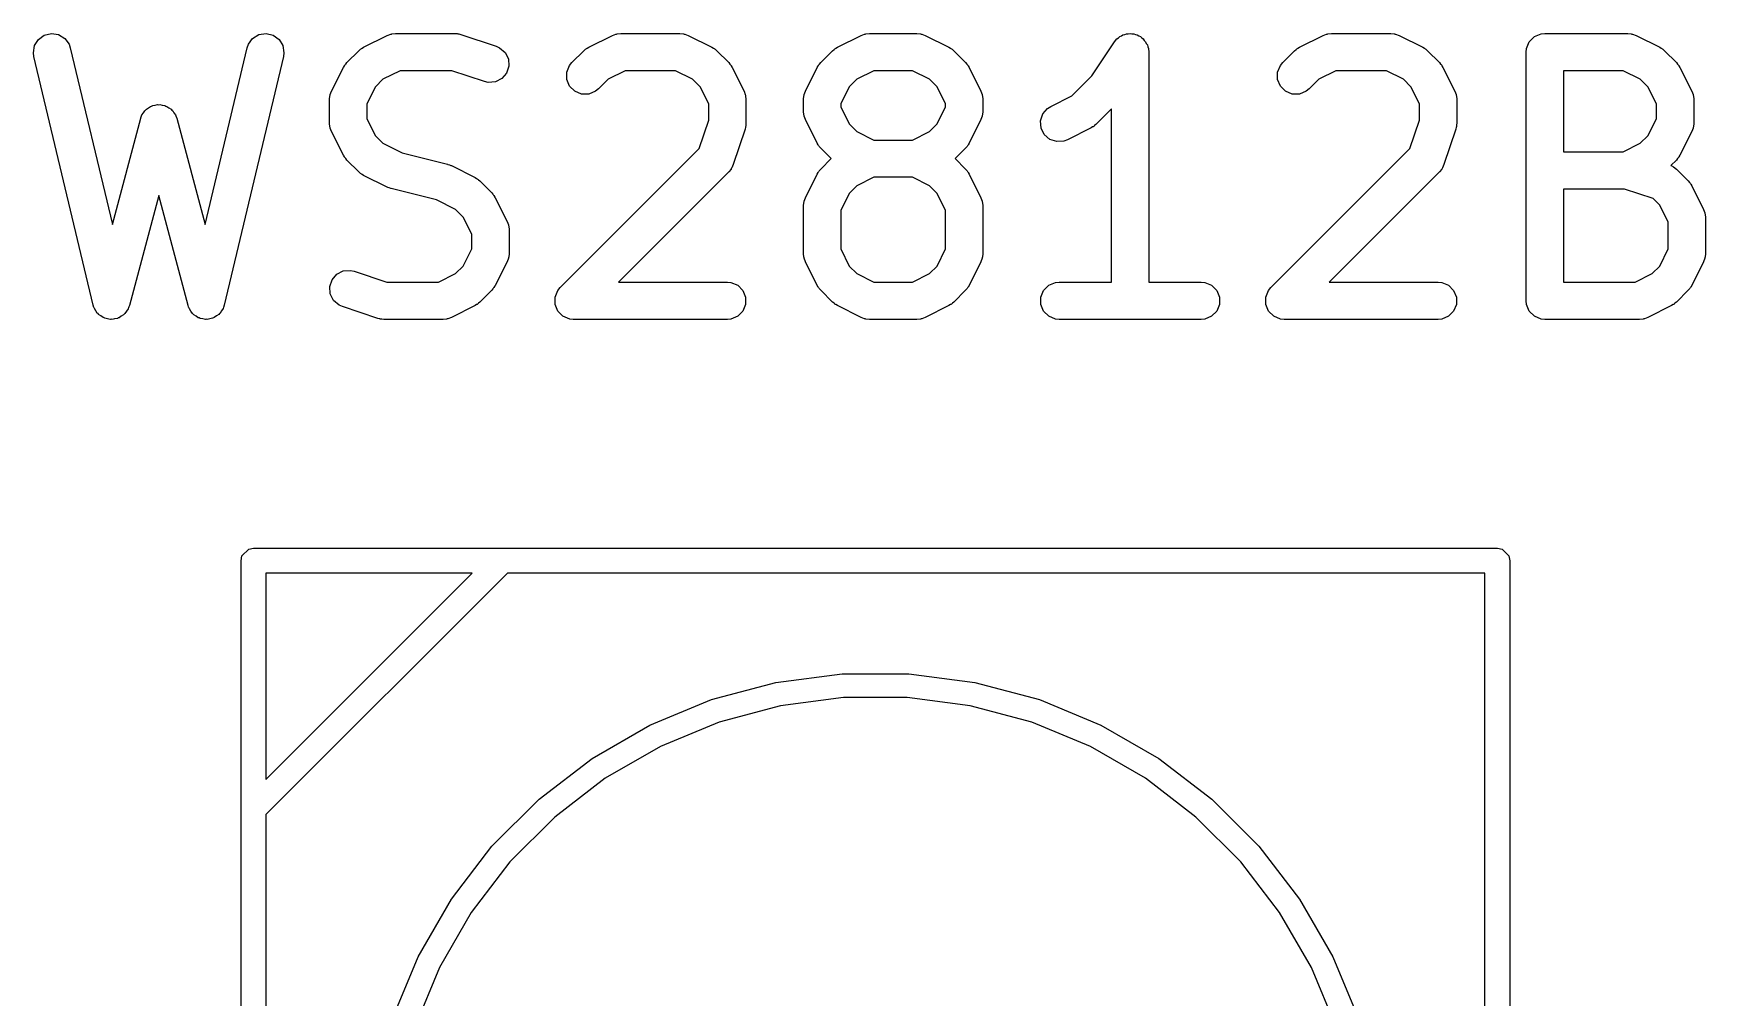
# Model space of a CAD drawing. Header units: millimetres. Extents: x 73 to 176, y -160 to -92.
# Drawn here: x 73.44 to 80.16, y -96.19 to -92.31 of the extents above; entities that cross this region are included whole.
import ezdxf

# ---------------------------------------------------------------- set-up
doc = ezdxf.new("R2010")
doc.units = ezdxf.units.MM
doc.layers.add('F.Fab', color=9, linetype='CONTINUOUS', true_color=0xafafaf)

msp = doc.modelspace()

# ---------------------------------------------------------------- linework, layer by layer
at = {"layer": 'F.Fab', "linetype": 'CONTINUOUS'}
for p, q in [((73.445161, -92.360728), (73.460497, -92.335806)), ((73.460497, -92.335806), (73.484204, -92.318649)), ((73.484204, -92.318649), (73.512672, -92.311871)), ((73.512672, -92.311871), (73.541567, -92.316504)), ((73.541567, -92.316504), (73.566489, -92.33184)), ((73.566489, -92.33184), (73.583646, -92.355547)), ((74.304449, -92.355547), (74.321606, -92.33184)), ((74.321606, -92.33184), (74.346528, -92.316504)), ((74.346528, -92.316504), (74.375423, -92.311871)), ((74.375423, -92.311871), (74.403891, -92.31865)), ((74.403891, -92.31865), (74.427598, -92.335806)), ((74.427598, -92.335806), (74.442934, -92.360728)), ((74.767649, -92.367356), (74.862887, -92.319737)), ((74.862887, -92.319737), (74.876618, -92.314482)), ((74.876618, -92.314482), (74.879307, -92.31429)), ((74.879307, -92.31429), (74.881796, -92.31326)), ((74.881796, -92.31326), (74.896428, -92.311819)), ((74.896428, -92.311819), (75.134523, -92.311819)), ((75.134523, -92.311819), (75.141928, -92.312548)), ((75.141928, -92.312548), (75.143903, -92.312408)), ((75.143903, -92.312408), (75.1465, -92.312998)), ((75.1465, -92.312998), (75.149155, -92.31326)), ((75.149155, -92.31326), (75.150986, -92.314018)), ((75.150986, -92.314018), (75.15824, -92.315668)), ((75.15824, -92.315668), (75.301097, -92.363287)), ((75.672411, -92.367356), (75.767649, -92.319737)), ((75.767649, -92.319737), (75.78138, -92.314482)), ((75.78138, -92.314482), (75.784069, -92.31429)), ((75.784069, -92.31429), (75.786558, -92.31326)), ((75.786558, -92.31326), (75.80119, -92.311819)), ((75.80119, -92.311819), (76.039285, -92.311819)), ((76.039285, -92.311819), (76.053917, -92.31326)), ((76.053917, -92.31326), (76.056406, -92.314291)), ((76.056406, -92.314291), (76.059094, -92.314482)), ((76.059094, -92.314482), (76.072826, -92.319737)), ((76.072826, -92.319737), (76.168064, -92.367356)), ((76.672411, -92.367356), (76.767649, -92.319737)), ((76.767649, -92.319737), (76.78138, -92.314482)), ((76.78138, -92.314482), (76.784069, -92.31429)), ((76.784069, -92.31429), (76.786558, -92.31326)), ((76.786558, -92.31326), (76.80119, -92.311819)), ((76.80119, -92.311819), (76.991666, -92.311819)), ((76.991666, -92.311819), (77.006298, -92.31326)), ((77.006298, -92.31326), (77.008787, -92.314291)), ((77.008787, -92.314291), (77.011475, -92.314482)), ((77.011475, -92.314482), (77.025207, -92.319737)), ((77.025207, -92.319737), (77.120445, -92.367356)), ((77.695285, -92.481896), (77.786405, -92.345216)), ((77.786405, -92.345216), (77.786439, -92.345173)), ((77.786439, -92.345173), (77.786449, -92.345151)), ((77.786449, -92.345151), (77.7865, -92.345099)), ((77.7865, -92.345099), (77.795721, -92.333841)), ((77.795721, -92.333841), (77.80189, -92.329709)), ((77.80189, -92.329709), (77.807141, -92.324459)), ((77.807141, -92.324459), (77.81393, -92.321646)), ((77.81393, -92.321646), (77.820036, -92.317558)), ((77.820036, -92.317558), (77.827316, -92.316101)), ((77.827316, -92.316101), (77.834177, -92.31326)), ((77.834177, -92.31326), (77.841525, -92.31326)), ((77.841525, -92.31326), (77.84873, -92.311819)), ((77.84873, -92.311819), (77.856014, -92.31326)), ((77.856014, -92.31326), (77.863441, -92.31326)), ((77.863441, -92.31326), (77.870229, -92.316072)), ((77.870229, -92.316072), (77.877438, -92.317498)), ((77.877438, -92.317498), (77.883617, -92.321617)), ((77.883617, -92.321617), (77.890477, -92.324459)), ((77.890477, -92.324459), (77.89567, -92.329652)), ((77.89567, -92.329652), (77.901787, -92.33373)), ((77.901787, -92.33373), (77.90592, -92.339902)), ((77.90592, -92.339902), (77.911169, -92.345151)), ((77.911169, -92.345151), (77.91398, -92.351938)), ((78.529554, -92.367356), (78.624792, -92.319737)), ((78.624792, -92.319737), (78.638523, -92.314482)), ((78.638523, -92.314482), (78.641212, -92.31429)), ((78.641212, -92.31429), (78.643701, -92.31326)), ((78.643701, -92.31326), (78.658333, -92.311819)), ((78.658333, -92.311819), (78.896428, -92.311819)), ((78.896428, -92.311819), (78.91106, -92.31326)), ((78.91106, -92.31326), (78.913549, -92.314291)), ((78.913549, -92.314291), (78.916237, -92.314482)), ((78.916237, -92.314482), (78.929969, -92.319737)), ((78.929969, -92.319737), (79.025207, -92.367356)), ((79.441917, -92.372187), (79.453116, -92.345151)), ((79.453116, -92.345151), (79.473808, -92.324459)), ((79.473808, -92.324459), (79.500844, -92.31326)), ((79.500844, -92.31326), (79.515476, -92.311819)), ((79.515476, -92.311819), (79.848809, -92.311819)), ((79.848809, -92.311819), (79.863441, -92.31326)), ((79.863441, -92.31326), (79.86593, -92.314291)), ((79.86593, -92.314291), (79.868618, -92.314482)), ((79.868618, -92.314482), (79.88235, -92.319737)), ((79.88235, -92.319737), (79.977588, -92.367356)), ((73.440528, -92.389623), (73.445161, -92.360728)), ((73.442516, -92.404191), (73.440528, -92.389623)), ((73.680611, -93.404191), (73.442516, -92.404191)), ((73.583646, -92.355547), (73.588436, -92.369447)), ((73.588436, -92.369447), (73.757687, -93.080303)), ((74.130406, -93.080303), (74.299659, -92.369448)), ((74.445579, -92.404191), (74.207483, -93.404191)), ((74.299659, -92.369448), (74.304449, -92.355547)), ((74.442934, -92.360728), (74.447567, -92.389623)), ((74.447567, -92.389623), (74.445579, -92.404191)), ((74.700538, -92.429024), (74.748157, -92.381405)), ((74.748157, -92.381405), (74.753906, -92.376686)), ((74.753906, -92.376686), (74.755206, -92.375188)), ((74.755206, -92.375188), (74.757465, -92.373766)), ((74.757465, -92.373766), (74.759522, -92.372078)), ((74.759522, -92.372078), (74.761349, -92.37132)), ((74.761349, -92.37132), (74.767649, -92.367356)), ((75.301097, -92.363287), (75.314522, -92.369281)), ((75.314522, -92.369281), (75.336629, -92.388455)), ((75.336629, -92.388455), (75.349716, -92.414628)), ((75.349716, -92.414628), (75.351791, -92.443818)), ((75.6053, -92.429024), (75.652919, -92.381405)), ((75.652919, -92.381405), (75.658668, -92.376686)), ((75.658668, -92.376686), (75.659968, -92.375188)), ((75.659968, -92.375188), (75.662227, -92.373766)), ((75.662227, -92.373766), (75.664284, -92.372078)), ((75.664284, -92.372078), (75.666111, -92.37132)), ((75.666111, -92.37132), (75.672411, -92.367356)), ((76.168064, -92.367356), (76.174363, -92.37132)), ((76.174363, -92.37132), (76.176191, -92.372078)), ((76.176191, -92.372078), (76.178247, -92.373766)), ((76.178247, -92.373766), (76.180507, -92.375188)), ((76.180507, -92.375188), (76.181806, -92.376686)), ((76.181806, -92.376686), (76.187556, -92.381405)), ((76.187556, -92.381405), (76.235175, -92.429024)), ((76.6053, -92.429024), (76.652919, -92.381405)), ((76.652919, -92.381405), (76.658668, -92.376686)), ((76.658668, -92.376686), (76.659968, -92.375188)), ((76.659968, -92.375188), (76.662227, -92.373766)), ((76.662227, -92.373766), (76.664284, -92.372078)), ((76.664284, -92.372078), (76.666111, -92.37132)), ((76.666111, -92.37132), (76.672411, -92.367356)), ((77.120445, -92.367356), (77.126744, -92.37132)), ((77.126744, -92.37132), (77.128572, -92.372078)), ((77.128572, -92.372078), (77.130628, -92.373766)), ((77.130628, -92.373766), (77.132888, -92.375188)), ((77.132888, -92.375188), (77.134187, -92.376686)), ((77.134187, -92.376686), (77.139937, -92.381405)), ((77.139937, -92.381405), (77.187556, -92.429024)), ((77.91398, -92.351938), (77.91807, -92.358045)), ((77.91807, -92.358045), (77.919526, -92.365326)), ((77.919526, -92.365326), (77.922368, -92.372187)), ((77.922368, -92.372187), (77.923793, -92.386663)), ((77.923793, -92.386663), (77.923809, -92.38674)), ((77.923809, -92.38674), (77.923803, -92.386766)), ((77.923803, -92.386766), (77.923809, -92.386819)), ((77.923809, -92.386819), (77.923809, -93.311819)), ((78.462443, -92.429024), (78.510062, -92.381405)), ((78.510062, -92.381405), (78.515811, -92.376686)), ((78.515811, -92.376686), (78.517111, -92.375188)), ((78.517111, -92.375188), (78.51937, -92.373766)), ((78.51937, -92.373766), (78.521427, -92.372078)), ((78.521427, -92.372078), (78.523254, -92.37132)), ((78.523254, -92.37132), (78.529554, -92.367356)), ((79.025207, -92.367356), (79.031506, -92.37132)), ((79.031506, -92.37132), (79.033334, -92.372078)), ((79.033334, -92.372078), (79.03539, -92.373766)), ((79.03539, -92.373766), (79.03765, -92.375188)), ((79.03765, -92.375188), (79.038949, -92.376686)), ((79.038949, -92.376686), (79.044699, -92.381405)), ((79.044699, -92.381405), (79.092318, -92.429024)), ((79.440476, -92.386819), (79.441917, -92.372187)), ((79.440476, -93.386819), (79.440476, -92.386819)), ((79.977588, -92.367356), (79.983887, -92.37132)), ((79.983887, -92.37132), (79.985715, -92.372078)), ((79.985715, -92.372078), (79.987771, -92.373766)), ((79.987771, -92.373766), (79.990031, -92.375188)), ((79.990031, -92.375188), (79.99133, -92.376686)), ((79.99133, -92.376686), (79.99708, -92.381405)), ((79.99708, -92.381405), (80.044699, -92.429024)), ((74.63887, -92.543754), (74.686489, -92.448516)), ((74.686489, -92.448516), (74.690453, -92.442216)), ((74.690453, -92.442216), (74.691211, -92.440389)), ((74.691211, -92.440389), (74.692899, -92.438332)), ((74.692899, -92.438332), (74.694321, -92.436073)), ((74.694321, -92.436073), (74.695819, -92.434773)), ((74.695819, -92.434773), (74.700538, -92.429024)), ((74.914133, -92.461819), (74.845617, -92.496077)), ((75.122353, -92.461819), (74.914133, -92.461819)), ((75.253662, -92.505589), (75.122353, -92.461819)), ((75.342537, -92.47158), (75.323363, -92.493688)), ((75.351791, -92.443818), (75.342537, -92.47158)), ((75.584774, -92.467426), (75.595973, -92.440389)), ((75.584774, -92.496688), (75.584774, -92.467426)), ((75.595973, -92.440389), (75.6053, -92.429024)), ((75.818895, -92.461819), (75.750379, -92.496077)), ((76.02158, -92.461819), (75.818895, -92.461819)), ((76.090096, -92.496077), (76.02158, -92.461819)), ((76.235175, -92.429024), (76.239893, -92.434773)), ((76.239893, -92.434773), (76.241392, -92.436073)), ((76.241392, -92.436073), (76.242813, -92.438332)), ((76.242813, -92.438332), (76.244502, -92.440389)), ((76.244502, -92.440389), (76.245259, -92.442216)), ((76.245259, -92.442216), (76.249224, -92.448516)), ((76.249224, -92.448516), (76.296843, -92.543754)), ((76.543632, -92.543754), (76.591251, -92.448516)), ((76.591251, -92.448516), (76.595215, -92.442216)), ((76.595215, -92.442216), (76.595973, -92.440389)), ((76.595973, -92.440389), (76.597661, -92.438332)), ((76.597661, -92.438332), (76.599083, -92.436073)), ((76.599083, -92.436073), (76.600581, -92.434773)), ((76.600581, -92.434773), (76.6053, -92.429024)), ((76.818895, -92.461819), (76.750379, -92.496077)), ((76.973961, -92.461819), (76.818895, -92.461819)), ((77.042477, -92.496077), (76.973961, -92.461819)), ((77.187556, -92.429024), (77.192274, -92.434773)), ((77.192274, -92.434773), (77.193773, -92.436073)), ((77.193773, -92.436073), (77.195194, -92.438332)), ((77.195194, -92.438332), (77.196883, -92.440389)), ((77.196883, -92.440389), (77.19764, -92.442216)), ((77.19764, -92.442216), (77.201605, -92.448516)), ((77.201605, -92.448516), (77.249224, -92.543754)), ((77.613906, -92.563275), (77.695285, -92.481896)), ((78.441917, -92.467426), (78.453116, -92.440389)), ((78.441917, -92.496688), (78.441917, -92.467426)), ((78.453116, -92.440389), (78.462443, -92.429024)), ((78.676038, -92.461819), (78.607522, -92.496077)), ((78.878723, -92.461819), (78.676038, -92.461819)), ((78.947239, -92.496077), (78.878723, -92.461819)), ((79.092318, -92.429024), (79.097036, -92.434773)), ((79.097036, -92.434773), (79.098535, -92.436073)), ((79.098535, -92.436073), (79.099956, -92.438332)), ((79.099956, -92.438332), (79.101645, -92.440389)), ((79.101645, -92.440389), (79.102402, -92.442216)), ((79.102402, -92.442216), (79.106367, -92.448516)), ((79.106367, -92.448516), (79.153986, -92.543754)), ((79.831104, -92.461819), (79.590476, -92.461819)), ((79.590476, -92.461819), (79.590476, -92.788009)), ((79.89962, -92.496077), (79.831104, -92.461819)), ((80.044699, -92.429024), (80.049417, -92.434773)), ((80.049417, -92.434773), (80.050916, -92.436073)), ((80.050916, -92.436073), (80.052337, -92.438332)), ((80.052337, -92.438332), (80.054026, -92.440389)), ((80.054026, -92.440389), (80.054783, -92.442216)), ((80.054783, -92.442216), (80.058748, -92.448516)), ((80.058748, -92.448516), (80.106367, -92.543754)), ((74.633615, -92.557486), (74.63887, -92.543754)), ((74.81521, -92.526484), (74.780952, -92.595)), ((74.845617, -92.496077), (74.81521, -92.526484)), ((75.267999, -92.508849), (75.253662, -92.505589)), ((75.297189, -92.506774), (75.267999, -92.508849)), ((75.323363, -92.493688), (75.297189, -92.506774)), ((75.595973, -92.523725), (75.584774, -92.496688)), ((75.616665, -92.544417), (75.595973, -92.523725)), ((75.643702, -92.555616), (75.616665, -92.544417)), ((75.700001, -92.544417), (75.672964, -92.555616)), ((75.711366, -92.53509), (75.700001, -92.544417)), ((75.750379, -92.496077), (75.711366, -92.53509)), ((76.120503, -92.526484), (76.090096, -92.496077)), ((76.154761, -92.595), (76.120503, -92.526484)), ((76.296843, -92.543754), (76.302098, -92.557485)), ((76.538377, -92.557486), (76.543632, -92.543754)), ((76.719972, -92.526484), (76.685714, -92.595)), ((76.750379, -92.496077), (76.719972, -92.526484)), ((77.072884, -92.526484), (77.042477, -92.496077)), ((77.107142, -92.595), (77.072884, -92.526484)), ((77.249224, -92.543754), (77.254479, -92.557485)), ((78.453116, -92.523725), (78.441917, -92.496688)), ((78.473808, -92.544417), (78.453116, -92.523725)), ((78.500845, -92.555616), (78.473808, -92.544417)), ((78.557144, -92.544417), (78.530107, -92.555616)), ((78.568509, -92.53509), (78.557144, -92.544417)), ((78.607522, -92.496077), (78.568509, -92.53509)), ((78.977646, -92.526484), (78.947239, -92.496077)), ((79.011904, -92.595), (78.977646, -92.526484)), ((79.153986, -92.543754), (79.159241, -92.557485)), ((79.930027, -92.526484), (79.89962, -92.496077)), ((79.964285, -92.595), (79.930027, -92.526484)), ((80.106367, -92.543754), (80.111622, -92.557485)), ((73.887718, -92.623015), (73.891575, -92.620062)), ((73.891575, -92.620062), (73.894529, -92.616204)), ((73.894529, -92.616204), (73.903096, -92.611243)), ((73.903096, -92.611243), (73.910956, -92.605228)), ((73.910956, -92.605228), (73.915648, -92.603976)), ((73.915648, -92.603976), (73.919854, -92.601542)), ((73.919854, -92.601542), (73.929671, -92.600237)), ((73.929671, -92.600237), (73.939232, -92.597688)), ((73.939232, -92.597688), (73.944044, -92.598327)), ((73.944044, -92.598327), (73.948863, -92.597687)), ((73.948863, -92.597687), (73.958433, -92.600239)), ((73.958433, -92.600239), (73.96824, -92.601542)), ((73.96824, -92.601542), (73.972441, -92.603974)), ((73.972441, -92.603974), (73.977138, -92.605227)), ((73.977138, -92.605227), (73.985, -92.611245)), ((73.985, -92.611245), (73.993565, -92.616204)), ((73.993565, -92.616204), (73.996517, -92.620061)), ((73.996517, -92.620061), (74.000376, -92.623015)), ((74.630952, -92.577295), (74.632393, -92.562663)), ((74.630952, -92.672533), (74.630952, -92.577295)), ((74.632393, -92.562663), (74.633424, -92.560173)), ((74.633424, -92.560173), (74.633615, -92.557486)), ((74.780952, -92.595), (74.780952, -92.654828)), ((75.672964, -92.555616), (75.643702, -92.555616)), ((76.154761, -92.660363), (76.154761, -92.595)), ((76.302098, -92.557485), (76.302289, -92.560174)), ((76.302289, -92.560174), (76.30332, -92.562663)), ((76.30332, -92.562663), (76.304761, -92.577295)), ((76.304761, -92.577295), (76.304761, -92.672533)), ((76.535714, -92.577295), (76.537155, -92.562663)), ((76.535714, -92.624914), (76.535714, -92.577295)), ((76.537155, -92.562663), (76.538186, -92.560173)), ((76.538186, -92.560173), (76.538377, -92.557486)), ((76.685714, -92.595), (76.685714, -92.607209)), ((76.685714, -92.607209), (76.719972, -92.675725)), ((77.072884, -92.675725), (77.107142, -92.607209)), ((77.107142, -92.607209), (77.107142, -92.595)), ((77.254479, -92.557485), (77.25467, -92.560174)), ((77.25467, -92.560174), (77.255701, -92.562663)), ((77.255701, -92.562663), (77.257142, -92.577295)), ((77.257142, -92.577295), (77.257142, -92.624914)), ((77.497938, -92.635391), (77.517111, -92.613283)), ((77.517111, -92.613283), (77.529554, -92.605451)), ((77.529554, -92.605451), (77.613906, -92.563275)), ((77.773809, -92.615504), (77.711366, -92.677947)), ((77.773809, -93.311819), (77.773809, -92.615504)), ((78.530107, -92.555616), (78.500845, -92.555616)), ((79.011904, -92.660363), (79.011904, -92.595)), ((79.159241, -92.557485), (79.159432, -92.560174)), ((79.159432, -92.560174), (79.160463, -92.562663)), ((79.160463, -92.562663), (79.161904, -92.577295)), ((79.161904, -92.577295), (79.161904, -92.672533)), ((79.964285, -92.654828), (79.964285, -92.595)), ((80.111622, -92.557485), (80.111813, -92.560174)), ((80.111813, -92.560174), (80.112844, -92.562663)), ((80.112844, -92.562663), (80.114285, -92.577295)), ((80.114285, -92.577295), (80.114285, -92.672533)), ((73.757687, -93.080303), (73.871579, -92.653208)), ((73.871579, -92.653208), (73.872864, -92.649779)), ((73.872864, -92.649779), (73.873056, -92.64834)), ((73.873056, -92.64834), (73.874045, -92.64663)), ((73.874045, -92.64663), (73.876742, -92.639441)), ((73.876742, -92.639441), (73.882759, -92.63158)), ((73.882759, -92.63158), (73.887718, -92.623015)), ((74.000376, -92.623015), (74.005337, -92.631583)), ((74.005337, -92.631583), (74.011352, -92.639442)), ((74.011352, -92.639442), (74.014046, -92.646626)), ((74.014046, -92.646626), (74.015038, -92.648339)), ((74.015038, -92.648339), (74.015229, -92.64978)), ((74.015229, -92.64978), (74.016515, -92.653208)), ((74.016515, -92.653208), (74.130406, -93.080303)), ((74.632393, -92.687165), (74.630952, -92.672533)), ((74.633424, -92.689654), (74.632393, -92.687165)), ((74.780952, -92.654828), (74.81521, -92.723344)), ((76.116589, -92.774876), (76.154761, -92.660363)), ((76.30332, -92.687165), (76.302561, -92.688995)), ((76.303581, -92.684511), (76.30332, -92.687165)), ((76.304172, -92.681914), (76.303581, -92.684511)), ((76.304761, -92.672533), (76.304031, -92.679939)), ((76.304031, -92.679939), (76.304172, -92.681914)), ((76.537155, -92.639546), (76.535714, -92.624914)), ((76.538186, -92.642035), (76.537155, -92.639546)), ((76.538377, -92.644723), (76.538186, -92.642035)), ((76.543632, -92.658455), (76.538377, -92.644723)), ((76.591251, -92.753693), (76.543632, -92.658455)), ((76.719972, -92.675725), (76.750379, -92.706132)), ((77.042477, -92.706132), (77.072884, -92.675725)), ((77.249224, -92.658455), (77.201605, -92.753693)), ((77.254479, -92.644724), (77.249224, -92.658455)), ((77.25467, -92.642034), (77.254479, -92.644724)), ((77.255701, -92.639546), (77.25467, -92.642034)), ((77.257142, -92.624914), (77.255701, -92.639546)), ((77.488684, -92.663152), (77.497938, -92.635391)), ((77.490758, -92.692342), (77.488684, -92.663152)), ((77.700001, -92.687274), (77.698173, -92.688031)), ((77.702057, -92.685585), (77.700001, -92.687274)), ((77.704317, -92.684164), (77.702057, -92.685585)), ((77.705616, -92.682665), (77.704317, -92.684164)), ((77.711366, -92.677947), (77.705616, -92.682665)), ((78.973732, -92.774876), (79.011904, -92.660363)), ((79.160463, -92.687165), (79.159704, -92.688995)), ((79.160724, -92.684511), (79.160463, -92.687165)), ((79.161315, -92.681914), (79.160724, -92.684511)), ((79.161904, -92.672533), (79.161174, -92.679939)), ((79.161174, -92.679939), (79.161315, -92.681914)), ((79.930027, -92.723344), (79.964285, -92.654828)), ((80.112844, -92.687165), (80.111813, -92.689653)), ((80.114285, -92.672533), (80.112844, -92.687165)), ((74.633615, -92.692342), (74.633424, -92.689654)), ((74.63887, -92.706074), (74.633615, -92.692342)), ((74.686489, -92.801312), (74.63887, -92.706074)), ((74.81521, -92.723344), (74.845617, -92.753751)), ((74.845617, -92.753751), (74.922604, -92.792244)), ((76.300912, -92.696251), (76.253293, -92.839107)), ((76.302561, -92.688995), (76.300912, -92.696251)), ((76.595215, -92.759992), (76.591251, -92.753693)), ((76.750379, -92.706132), (76.818895, -92.74039)), ((76.818895, -92.74039), (76.973961, -92.74039)), ((76.973961, -92.74039), (77.042477, -92.706132)), ((77.201605, -92.753693), (77.19764, -92.759992)), ((77.503845, -92.718517), (77.490758, -92.692342)), ((77.525953, -92.73769), (77.503845, -92.718517)), ((77.553714, -92.746944), (77.525953, -92.73769)), ((77.582904, -92.74487), (77.553714, -92.746944)), ((77.596636, -92.739615), (77.582904, -92.74487)), ((77.691874, -92.691996), (77.596636, -92.739615)), ((77.698173, -92.688031), (77.691874, -92.691996)), ((79.158055, -92.696251), (79.110436, -92.839107)), ((79.159704, -92.688995), (79.158055, -92.696251)), ((79.831104, -92.788009), (79.89962, -92.753751)), ((79.89962, -92.753751), (79.930027, -92.723344)), ((80.106367, -92.706074), (80.058748, -92.801312)), ((80.111622, -92.692343), (80.106367, -92.706074)), ((80.111813, -92.689653), (80.111622, -92.692343)), ((74.690453, -92.807611), (74.686489, -92.801312)), ((74.691211, -92.809439), (74.690453, -92.807611)), ((74.692899, -92.811495), (74.691211, -92.809439)), ((74.694321, -92.813755), (74.692899, -92.811495)), ((74.695819, -92.815054), (74.694321, -92.813755)), ((74.700538, -92.820804), (74.695819, -92.815054)), ((74.748157, -92.868423), (74.700538, -92.820804)), ((74.922604, -92.792244), (75.105094, -92.837867)), ((75.557681, -93.333786), (76.116589, -92.774876)), ((76.595973, -92.76182), (76.595215, -92.759992)), ((76.597661, -92.763876), (76.595973, -92.76182)), ((76.599083, -92.766136), (76.597661, -92.763876)), ((76.600581, -92.767435), (76.599083, -92.766136)), ((76.6053, -92.773185), (76.600581, -92.767435)), ((76.647505, -92.81539), (76.6053, -92.773185)), ((76.6053, -92.857595), (76.647505, -92.81539)), ((77.187556, -92.773185), (77.145351, -92.81539)), ((77.145351, -92.81539), (77.187556, -92.857595)), ((77.192274, -92.767435), (77.187556, -92.773185)), ((77.193773, -92.766136), (77.192274, -92.767435)), ((77.195194, -92.763876), (77.193773, -92.766136)), ((77.196883, -92.76182), (77.195194, -92.763876)), ((77.19764, -92.759992), (77.196883, -92.76182)), ((78.414824, -93.333786), (78.973732, -92.774876)), ((79.590476, -92.788009), (79.831104, -92.788009)), ((80.044699, -92.820804), (80.02274, -92.842762)), ((80.049417, -92.815054), (80.044699, -92.820804)), ((80.050916, -92.813755), (80.049417, -92.815054)), ((80.052337, -92.811495), (80.050916, -92.813755)), ((80.054026, -92.809439), (80.052337, -92.811495)), ((80.054783, -92.807611), (80.054026, -92.809439)), ((80.058748, -92.801312), (80.054783, -92.807611)), ((74.753906, -92.873141), (74.748157, -92.868423)), ((74.755206, -92.87464), (74.753906, -92.873141)), ((74.757465, -92.876061), (74.755206, -92.87464)), ((74.759522, -92.87775), (74.757465, -92.876061)), ((74.761349, -92.878507), (74.759522, -92.87775)), ((74.767649, -92.882472), (74.761349, -92.878507)), ((74.862887, -92.930091), (74.767649, -92.882472)), ((75.105094, -92.837867), (75.106173, -92.838252)), ((75.106173, -92.838252), (75.106713, -92.838291)), ((75.106713, -92.838291), (75.112794, -92.840618)), ((75.112794, -92.840618), (75.11894, -92.842814)), ((75.11894, -92.842814), (75.119375, -92.843136)), ((75.119375, -92.843136), (75.120445, -92.843546)), ((75.120445, -92.843546), (75.215683, -92.891165)), ((76.235175, -92.868423), (75.79178, -93.311819)), ((76.244503, -92.857058), (76.235175, -92.868423)), ((76.245534, -92.854567), (76.244503, -92.857058)), ((76.247299, -92.852533), (76.245534, -92.854567)), ((76.253293, -92.839107), (76.247299, -92.852533)), ((76.543632, -92.972325), (76.591251, -92.877087)), ((76.591251, -92.877087), (76.595215, -92.870787)), ((76.595215, -92.870787), (76.595973, -92.86896)), ((76.595973, -92.86896), (76.597661, -92.866903)), ((76.597661, -92.866903), (76.599083, -92.864644)), ((76.599083, -92.864644), (76.600581, -92.863344)), ((76.600581, -92.863344), (76.6053, -92.857595)), ((77.187556, -92.857595), (77.192274, -92.863344)), ((77.192274, -92.863344), (77.193773, -92.864644)), ((77.193773, -92.864644), (77.195194, -92.866903)), ((77.195194, -92.866903), (77.196883, -92.86896)), ((77.196883, -92.86896), (77.19764, -92.870787)), ((77.19764, -92.870787), (77.201605, -92.877087)), ((77.201605, -92.877087), (77.249224, -92.972325)), ((79.092318, -92.868423), (78.648923, -93.311819)), ((79.101646, -92.857058), (79.092318, -92.868423)), ((79.102677, -92.854567), (79.101646, -92.857058)), ((79.104442, -92.852533), (79.102677, -92.854567)), ((79.110436, -92.839107), (79.104442, -92.852533)), ((80.02274, -92.842762), (80.028808, -92.845471)), ((80.028808, -92.845471), (80.030843, -92.847236)), ((80.030843, -92.847236), (80.033334, -92.848268)), ((80.033334, -92.848268), (80.044699, -92.857595)), ((80.044699, -92.857595), (80.092318, -92.905214)), ((74.863956, -92.9305), (74.862887, -92.930091)), ((74.864392, -92.930823), (74.863956, -92.9305)), ((74.870528, -92.933015), (74.864392, -92.930823)), ((74.876618, -92.935346), (74.870528, -92.933015)), ((74.877158, -92.935384), (74.876618, -92.935346)), ((74.878238, -92.93577), (74.877158, -92.935384)), ((75.060728, -92.981392), (74.878238, -92.93577)), ((75.215683, -92.891165), (75.221982, -92.895129)), ((75.221982, -92.895129), (75.22381, -92.895887)), ((75.22381, -92.895887), (75.225866, -92.897575)), ((75.225866, -92.897575), (75.228126, -92.898997)), ((75.228126, -92.898997), (75.229425, -92.900495)), ((75.229425, -92.900495), (75.235175, -92.905214)), ((75.235175, -92.905214), (75.282794, -92.952833)), ((75.282794, -92.952833), (75.287512, -92.958582)), ((76.719972, -92.955055), (76.685714, -93.023571)), ((76.750379, -92.924648), (76.719972, -92.955055)), ((76.818895, -92.89039), (76.750379, -92.924648)), ((76.973961, -92.89039), (76.818895, -92.89039)), ((77.042477, -92.924648), (76.973961, -92.89039)), ((77.072884, -92.955055), (77.042477, -92.924648)), ((77.107142, -93.023571), (77.072884, -92.955055)), ((79.836639, -92.938009), (79.590476, -92.938009)), ((79.590476, -92.938009), (79.590476, -93.311819)), ((79.951152, -92.97618), (79.836639, -92.938009)), ((80.092318, -92.905214), (80.097036, -92.910963)), ((80.097036, -92.910963), (80.098535, -92.912263)), ((80.098535, -92.912263), (80.099956, -92.914522)), ((80.099956, -92.914522), (80.101645, -92.916579)), ((80.101645, -92.916579), (80.102402, -92.918406)), ((80.102402, -92.918406), (80.106367, -92.924706)), ((80.106367, -92.924706), (80.153986, -93.019944)), ((73.944046, -92.963613), (73.826039, -93.406144)), ((74.062055, -93.406144), (73.944046, -92.963613)), ((75.137715, -93.019886), (75.060728, -92.981392)), ((75.168122, -93.050293), (75.137715, -93.019886)), ((75.287512, -92.958582), (75.289011, -92.959882)), ((75.289011, -92.959882), (75.290432, -92.962141)), ((75.290432, -92.962141), (75.292121, -92.964198)), ((75.292121, -92.964198), (75.292878, -92.966025)), ((75.292878, -92.966025), (75.296843, -92.972325)), ((75.296843, -92.972325), (75.344462, -93.067563)), ((76.535714, -93.005866), (76.537155, -92.991234)), ((76.535714, -93.196342), (76.535714, -93.005866)), ((76.537155, -92.991234), (76.538186, -92.988744)), ((76.538186, -92.988744), (76.538377, -92.986057)), ((76.538377, -92.986057), (76.543632, -92.972325)), ((76.685714, -93.023571), (76.685714, -93.178637)), ((77.107142, -93.178637), (77.107142, -93.023571)), ((77.249224, -92.972325), (77.254479, -92.986056)), ((77.254479, -92.986056), (77.25467, -92.988745)), ((77.25467, -92.988745), (77.255701, -92.991234)), ((77.255701, -92.991234), (77.257142, -93.005866)), ((77.257142, -93.005866), (77.257142, -93.196342)), ((79.977646, -93.002674), (79.951152, -92.97618)), ((80.011904, -93.07119), (79.977646, -93.002674)), ((80.153986, -93.019944), (80.159241, -93.033675)), ((75.20238, -93.118809), (75.168122, -93.050293)), ((75.344462, -93.067563), (75.349717, -93.081294)), ((75.349717, -93.081294), (75.349908, -93.083983)), ((75.349908, -93.083983), (75.350939, -93.086472)), ((75.350939, -93.086472), (75.35238, -93.101104)), ((80.011904, -93.178637), (80.011904, -93.07119)), ((80.159241, -93.033675), (80.159432, -93.036364)), ((80.159432, -93.036364), (80.160463, -93.038853)), ((80.160463, -93.038853), (80.161904, -93.053485)), ((80.161904, -93.053485), (80.161904, -93.196342)), ((75.20238, -93.178637), (75.20238, -93.118809)), ((75.35238, -93.101104), (75.35238, -93.196342)), ((75.168121, -93.247153), (75.20238, -93.178637)), ((75.349717, -93.216152), (75.344462, -93.229883)), ((75.349908, -93.213462), (75.349717, -93.216152)), ((75.350939, -93.210974), (75.349908, -93.213462)), ((75.35238, -93.196342), (75.350939, -93.210974)), ((76.537155, -93.210974), (76.535714, -93.196342)), ((76.538186, -93.213463), (76.537155, -93.210974)), ((76.538377, -93.216151), (76.538186, -93.213463)), ((76.543632, -93.229883), (76.538377, -93.216151)), ((76.685714, -93.178637), (76.719972, -93.247153)), ((77.072883, -93.247153), (77.107142, -93.178637)), ((77.254479, -93.216152), (77.249224, -93.229883)), ((77.25467, -93.213462), (77.254479, -93.216152)), ((77.255701, -93.210974), (77.25467, -93.213462)), ((77.257142, -93.196342), (77.255701, -93.210974)), ((79.977645, -93.247153), (80.011904, -93.178637)), ((80.159241, -93.216152), (80.153986, -93.229883)), ((80.159432, -93.213462), (80.159241, -93.216152)), ((80.160463, -93.210974), (80.159432, -93.213462)), ((80.161904, -93.196342), (80.160463, -93.210974)), ((74.640795, -93.302057), (74.659969, -93.27995)), ((74.659969, -93.27995), (74.686142, -93.266864)), ((74.686142, -93.266864), (74.715332, -93.264789)), ((74.715332, -93.264789), (74.729669, -93.268049)), ((74.729669, -93.268049), (74.860979, -93.311819)), ((75.069199, -93.311819), (75.137714, -93.277561)), ((75.137714, -93.277561), (75.168121, -93.247153)), ((75.344462, -93.229883), (75.296843, -93.325121)), ((76.591251, -93.325121), (76.543632, -93.229883)), ((76.719972, -93.247153), (76.750379, -93.277561)), ((76.750379, -93.277561), (76.818895, -93.311819)), ((76.973961, -93.311819), (77.042476, -93.277561)), ((77.042476, -93.277561), (77.072883, -93.247153)), ((77.249224, -93.229883), (77.201605, -93.325121)), ((79.878723, -93.311819), (79.947238, -93.277561)), ((79.947238, -93.277561), (79.977645, -93.247153)), ((80.153986, -93.229883), (80.106367, -93.325121)), ((74.631541, -93.32982), (74.640795, -93.302057)), ((74.633616, -93.35901), (74.631541, -93.32982)), ((74.646702, -93.385183), (74.633616, -93.35901)), ((74.860979, -93.311819), (75.069199, -93.311819)), ((75.282794, -93.344613), (75.235176, -93.392232)), ((75.287512, -93.338863), (75.282794, -93.344613)), ((75.289011, -93.337564), (75.287512, -93.338863)), ((75.290432, -93.335305), (75.289011, -93.337564)), ((75.292122, -93.333247), (75.290432, -93.335305)), ((75.292879, -93.331417), (75.292122, -93.333247)), ((75.296843, -93.325121), (75.292879, -93.331417)), ((75.537155, -93.372187), (75.548354, -93.345151)), ((75.548354, -93.345151), (75.557681, -93.333786)), ((75.79178, -93.311819), (76.229761, -93.311819)), ((76.229761, -93.311819), (76.244393, -93.31326)), ((76.244393, -93.31326), (76.271429, -93.324459)), ((76.271429, -93.324459), (76.292121, -93.345151)), ((76.292121, -93.345151), (76.30332, -93.372187)), ((76.595214, -93.331417), (76.591251, -93.325121)), ((76.595972, -93.333247), (76.595214, -93.331417)), ((76.597661, -93.335305), (76.595972, -93.333247)), ((76.599083, -93.337564), (76.597661, -93.335305)), ((76.600581, -93.338863), (76.599083, -93.337564)), ((76.605299, -93.344612), (76.600581, -93.338863)), ((76.652918, -93.392232), (76.605299, -93.344612)), ((76.818895, -93.311819), (76.973961, -93.311819)), ((77.187556, -93.344613), (77.139938, -93.392232)), ((77.192274, -93.338863), (77.187556, -93.344613)), ((77.193773, -93.337564), (77.192274, -93.338863)), ((77.195194, -93.335305), (77.193773, -93.337564)), ((77.196884, -93.333247), (77.195194, -93.335305)), ((77.197641, -93.331417), (77.196884, -93.333247)), ((77.201605, -93.325121), (77.197641, -93.331417)), ((77.489536, -93.372187), (77.500735, -93.345151)), ((77.500735, -93.345151), (77.521427, -93.324459)), ((77.521427, -93.324459), (77.548463, -93.31326)), ((77.548463, -93.31326), (77.563095, -93.311819)), ((77.563095, -93.311819), (77.773809, -93.311819)), ((77.923809, -93.311819), (78.134523, -93.311819)), ((78.134523, -93.311819), (78.149155, -93.31326)), ((78.149155, -93.31326), (78.176191, -93.324459)), ((78.176191, -93.324459), (78.196883, -93.345151)), ((78.196883, -93.345151), (78.208082, -93.372187)), ((78.394298, -93.372187), (78.405497, -93.345151)), ((78.405497, -93.345151), (78.414824, -93.333786)), ((78.648923, -93.311819), (79.086904, -93.311819)), ((79.086904, -93.311819), (79.101536, -93.31326)), ((79.101536, -93.31326), (79.128572, -93.324459)), ((79.128572, -93.324459), (79.149264, -93.345151)), ((79.149264, -93.345151), (79.160463, -93.372187)), ((79.590476, -93.311819), (79.878723, -93.311819)), ((80.092318, -93.344613), (80.0447, -93.392232)), ((80.097036, -93.338863), (80.092318, -93.344613)), ((80.098535, -93.337564), (80.097036, -93.338863)), ((80.099956, -93.335305), (80.098535, -93.337564)), ((80.101646, -93.333247), (80.099956, -93.335305)), ((80.102403, -93.331417), (80.101646, -93.333247)), ((80.106367, -93.325121), (80.102403, -93.331417)), ((73.68234, -93.40921), (73.680611, -93.404191)), ((73.68258, -93.411012), (73.68234, -93.40921)), ((73.683522, -93.41264), (73.68258, -93.411012)), ((73.685401, -93.418091), (73.683522, -93.41264)), ((73.691787, -93.426915), (73.685401, -93.418091)), ((73.697242, -93.436337), (73.691787, -93.426915)), ((73.820876, -93.41991), (73.814257, -93.428556)), ((73.822901, -93.41451), (73.820876, -93.41991)), ((73.823886, -93.41291), (73.822901, -93.41451)), ((73.824173, -93.411118), (73.823886, -93.41291)), ((73.826039, -93.406144), (73.824173, -93.411118)), ((74.06392, -93.411119), (74.062055, -93.406144)), ((74.064208, -93.41291), (74.06392, -93.411119)), ((74.065192, -93.414509), (74.064208, -93.41291)), ((74.067218, -93.419911), (74.065192, -93.414509)), ((74.073838, -93.428559), (74.067218, -93.419911)), ((74.196307, -93.426914), (74.190852, -93.436337)), ((74.202693, -93.418091), (74.196307, -93.426914)), ((74.20457, -93.412642), (74.202693, -93.418091)), ((74.205514, -93.411013), (74.20457, -93.412642)), ((74.205753, -93.409209), (74.205514, -93.411013)), ((74.207483, -93.404191), (74.205753, -93.409209)), ((74.668809, -93.404357), (74.646702, -93.385183)), ((74.682235, -93.410351), (74.668809, -93.404357)), ((74.825091, -93.45797), (74.682235, -93.410351)), ((75.215683, -93.406282), (75.120445, -93.453901)), ((75.221982, -93.402317), (75.215683, -93.406282)), ((75.22381, -93.40156), (75.221982, -93.402317)), ((75.225866, -93.399872), (75.22381, -93.40156)), ((75.228126, -93.39845), (75.225866, -93.399872)), ((75.229426, -93.39695), (75.228126, -93.39845)), ((75.235176, -93.392232), (75.229426, -93.39695)), ((75.537155, -93.401451), (75.537155, -93.372187)), ((75.548354, -93.428487), (75.537155, -93.401451)), ((76.30332, -93.401451), (76.292121, -93.428487)), ((76.30332, -93.372187), (76.30332, -93.401451)), ((76.658667, -93.39695), (76.652918, -93.392232)), ((76.659968, -93.39845), (76.658667, -93.39695)), ((76.662227, -93.399872), (76.659968, -93.39845)), ((76.664284, -93.40156), (76.662227, -93.399872)), ((76.666111, -93.402317), (76.664284, -93.40156)), ((76.672411, -93.406282), (76.666111, -93.402317)), ((76.767649, -93.453901), (76.672411, -93.406282)), ((77.120445, -93.406282), (77.025207, -93.453901)), ((77.126744, -93.402317), (77.120445, -93.406282)), ((77.128572, -93.40156), (77.126744, -93.402317)), ((77.130628, -93.399872), (77.128572, -93.40156)), ((77.132888, -93.39845), (77.130628, -93.399872)), ((77.134188, -93.39695), (77.132888, -93.39845)), ((77.139938, -93.392232), (77.134188, -93.39695)), ((77.489536, -93.401451), (77.489536, -93.372187)), ((77.500735, -93.428487), (77.489536, -93.401451)), ((78.208082, -93.401451), (78.196883, -93.428487)), ((78.208082, -93.372187), (78.208082, -93.401451)), ((78.394298, -93.401451), (78.394298, -93.372187)), ((78.405497, -93.428487), (78.394298, -93.401451)), ((79.160463, -93.401451), (79.149264, -93.428487)), ((79.160463, -93.372187), (79.160463, -93.401451)), ((79.441917, -93.401451), (79.440476, -93.386819)), ((79.453116, -93.428487), (79.441917, -93.401451)), ((80.025207, -93.406282), (79.929969, -93.453901)), ((80.031506, -93.402317), (80.025207, -93.406282)), ((80.033334, -93.40156), (80.031506, -93.402317)), ((80.03539, -93.399872), (80.033334, -93.40156)), ((80.03765, -93.39845), (80.03539, -93.399872)), ((80.03895, -93.39695), (80.03765, -93.39845)), ((80.0447, -93.392232), (80.03895, -93.39695)), ((73.700299, -93.438677), (73.697242, -93.436337)), ((73.702558, -93.441798), (73.700299, -93.438677)), ((73.711833, -93.447505), (73.702558, -93.441798)), ((73.72048, -93.454124), (73.711833, -93.447505)), ((73.7242, -93.455116), (73.72048, -93.454124)), ((73.72748, -93.457134), (73.7242, -93.455116)), ((73.738234, -93.458858), (73.72748, -93.457134)), ((73.748756, -93.461664), (73.738234, -93.458858)), ((73.752571, -93.461157), (73.748756, -93.461664)), ((73.756375, -93.461767), (73.752571, -93.461157)), ((73.766973, -93.459243), (73.756375, -93.461767)), ((73.777764, -93.45781), (73.766973, -93.459243)), ((73.781095, -93.455881), (73.777764, -93.45781)), ((73.784843, -93.454989), (73.781095, -93.455881)), ((73.793667, -93.448602), (73.784843, -93.454989)), ((73.803089, -93.443148), (73.793667, -93.448602)), ((73.805429, -93.44009), (73.803089, -93.443148)), ((73.80855, -93.437832), (73.805429, -93.44009)), ((73.814257, -93.428556), (73.80855, -93.437832)), ((74.079544, -93.437832), (74.073838, -93.428559)), ((74.082664, -93.44009), (74.079544, -93.437832)), ((74.085005, -93.443148), (74.082664, -93.44009)), ((74.094426, -93.448602), (74.085005, -93.443148)), ((74.103251, -93.454989), (74.094426, -93.448602)), ((74.106998, -93.455881), (74.103251, -93.454989)), ((74.11033, -93.45781), (74.106998, -93.455881)), ((74.121123, -93.459244), (74.11033, -93.45781)), ((74.131719, -93.461767), (74.121123, -93.459244)), ((74.13552, -93.461157), (74.131719, -93.461767)), ((74.139339, -93.461665), (74.13552, -93.461157)), ((74.14987, -93.458856), (74.139339, -93.461665)), ((74.160614, -93.457134), (74.14987, -93.458856)), ((74.16389, -93.455118), (74.160614, -93.457134)), ((74.167614, -93.454125), (74.16389, -93.455118)), ((74.176264, -93.447503), (74.167614, -93.454125)), ((74.185536, -93.441798), (74.176264, -93.447503)), ((74.187794, -93.438677), (74.185536, -93.441798)), ((74.190852, -93.436337), (74.187794, -93.438677)), ((74.832346, -93.459619), (74.825091, -93.45797)), ((74.834177, -93.460378), (74.832346, -93.459619)), ((74.83683, -93.460639), (74.834177, -93.460378)), ((74.839428, -93.46123), (74.83683, -93.460639)), ((74.841402, -93.461089), (74.839428, -93.46123)), ((74.848809, -93.461819), (74.841402, -93.461089)), ((75.086904, -93.461819), (74.848809, -93.461819)), ((75.101536, -93.460378), (75.086904, -93.461819)), ((75.104025, -93.459346), (75.101536, -93.460378)), ((75.106713, -93.459156), (75.104025, -93.459346)), ((75.120445, -93.453901), (75.106713, -93.459156)), ((75.569046, -93.449179), (75.548354, -93.428487)), ((75.596082, -93.460378), (75.569046, -93.449179)), ((75.610714, -93.461819), (75.596082, -93.460378)), ((76.229761, -93.461819), (75.610714, -93.461819)), ((76.244393, -93.460378), (76.229761, -93.461819)), ((76.271429, -93.449179), (76.244393, -93.460378)), ((76.292121, -93.428487), (76.271429, -93.449179)), ((76.78138, -93.459156), (76.767649, -93.453901)), ((76.784069, -93.459347), (76.78138, -93.459156)), ((76.786558, -93.460378), (76.784069, -93.459347)), ((76.80119, -93.461819), (76.786558, -93.460378)), ((76.991666, -93.461819), (76.80119, -93.461819)), ((77.006298, -93.460378), (76.991666, -93.461819)), ((77.008787, -93.459346), (77.006298, -93.460378)), ((77.011475, -93.459156), (77.008787, -93.459346)), ((77.025207, -93.453901), (77.011475, -93.459156)), ((77.521427, -93.449179), (77.500735, -93.428487)), ((77.548463, -93.460378), (77.521427, -93.449179)), ((77.563095, -93.461819), (77.548463, -93.460378)), ((78.134523, -93.461819), (77.563095, -93.461819)), ((78.149155, -93.460378), (78.134523, -93.461819)), ((78.176191, -93.449179), (78.149155, -93.460378)), ((78.196883, -93.428487), (78.176191, -93.449179)), ((78.426189, -93.449179), (78.405497, -93.428487)), ((78.453225, -93.460378), (78.426189, -93.449179)), ((78.467857, -93.461819), (78.453225, -93.460378)), ((79.086904, -93.461819), (78.467857, -93.461819)), ((79.101536, -93.460378), (79.086904, -93.461819)), ((79.128572, -93.449179), (79.101536, -93.460378)), ((79.149264, -93.428487), (79.128572, -93.449179)), ((79.473808, -93.449179), (79.453116, -93.428487)), ((79.500844, -93.460378), (79.473808, -93.449179)), ((79.515476, -93.461819), (79.500844, -93.460378)), ((79.896428, -93.461819), (79.515476, -93.461819)), ((79.91106, -93.460378), (79.896428, -93.461819)), ((79.913549, -93.459346), (79.91106, -93.460378)), ((79.916237, -93.459156), (79.913549, -93.459346)), ((79.929969, -93.453901), (79.916237, -93.459156)), ((74.275, -94.432), (74.278806, -94.412866)), ((74.275, -99.077014), (74.275, -94.432)), ((74.278806, -94.412866), (74.305866, -94.385806)), ((74.305866, -94.385806), (74.325, -94.382)), ((74.325, -94.382), (79.325, -94.382)), ((79.325, -94.382), (79.344134, -94.385806)), ((79.344134, -94.385806), (79.371194, -94.412866)), ((79.371194, -94.412866), (79.375, -94.432)), ((79.375, -94.432), (79.375, -99.432)), ((75.345711, -94.482), (74.375, -95.45271)), ((74.375, -94.482), (74.375, -95.311289)), ((74.375, -95.311289), (75.204289, -94.482)), ((75.204289, -94.482), (74.375, -94.482)), ((79.275, -94.482), (75.345711, -94.482)), ((79.275, -99.382), (79.275, -94.482)), ((76.425065, -94.92139), (76.690924, -94.886389)), ((76.690924, -94.886389), (76.959076, -94.886389)), ((76.959076, -94.886389), (77.224935, -94.92139)), ((76.166049, -94.990793), (76.425065, -94.92139)), ((77.224935, -94.92139), (77.483951, -94.990793)), ((75.918308, -95.093411), (76.166049, -94.990793)), ((76.443758, -95.015365), (76.196848, -95.081524)), ((76.69719, -94.982), (76.443758, -95.015365)), ((76.95281, -94.982), (76.69719, -94.982)), ((77.206242, -95.015365), (76.95281, -94.982)), ((77.453152, -95.081524), (77.206242, -95.015365)), ((77.483951, -94.990793), (77.731692, -95.093411)), ((75.686081, -95.227487), (75.918308, -95.093411)), ((76.196848, -95.081524), (75.960687, -95.179346)), ((77.689313, -95.179346), (77.453152, -95.081524)), ((77.731692, -95.093411), (77.963919, -95.227487)), ((75.473341, -95.390728), (75.686081, -95.227487)), ((75.960687, -95.179346), (75.739314, -95.307155)), ((77.910686, -95.307155), (77.689313, -95.179346)), ((77.963919, -95.227487), (78.176659, -95.390728)), ((75.739314, -95.307155), (75.536517, -95.462767)), ((78.113483, -95.462767), (77.910686, -95.307155)), ((75.283728, -95.580341), (75.473341, -95.390728)), ((78.176659, -95.390728), (78.366272, -95.580341)), ((74.375, -95.45271), (74.375, -98.915938)), ((75.536517, -95.462767), (75.355767, -95.643517)), ((78.294233, -95.643517), (78.113483, -95.462767)), ((75.120487, -95.793081), (75.283728, -95.580341)), ((75.355767, -95.643517), (75.200155, -95.846314)), ((78.449845, -95.846314), (78.294233, -95.643517)), ((78.366272, -95.580341), (78.529513, -95.793081)), ((74.986411, -96.025308), (75.120487, -95.793081)), ((75.200155, -95.846314), (75.072346, -96.067687)), ((78.577654, -96.067687), (78.449845, -95.846314)), ((78.529513, -95.793081), (78.663589, -96.025308)), ((74.883793, -96.273049), (74.986411, -96.025308)), ((78.663589, -96.025308), (78.766207, -96.273049)), ((75.072346, -96.067687), (74.974524, -96.303848)), ((78.675476, -96.303848), (78.577654, -96.067687))]:
    msp.add_line(p, q, dxfattribs=at)

doc.saveas('drawing.dxf')
